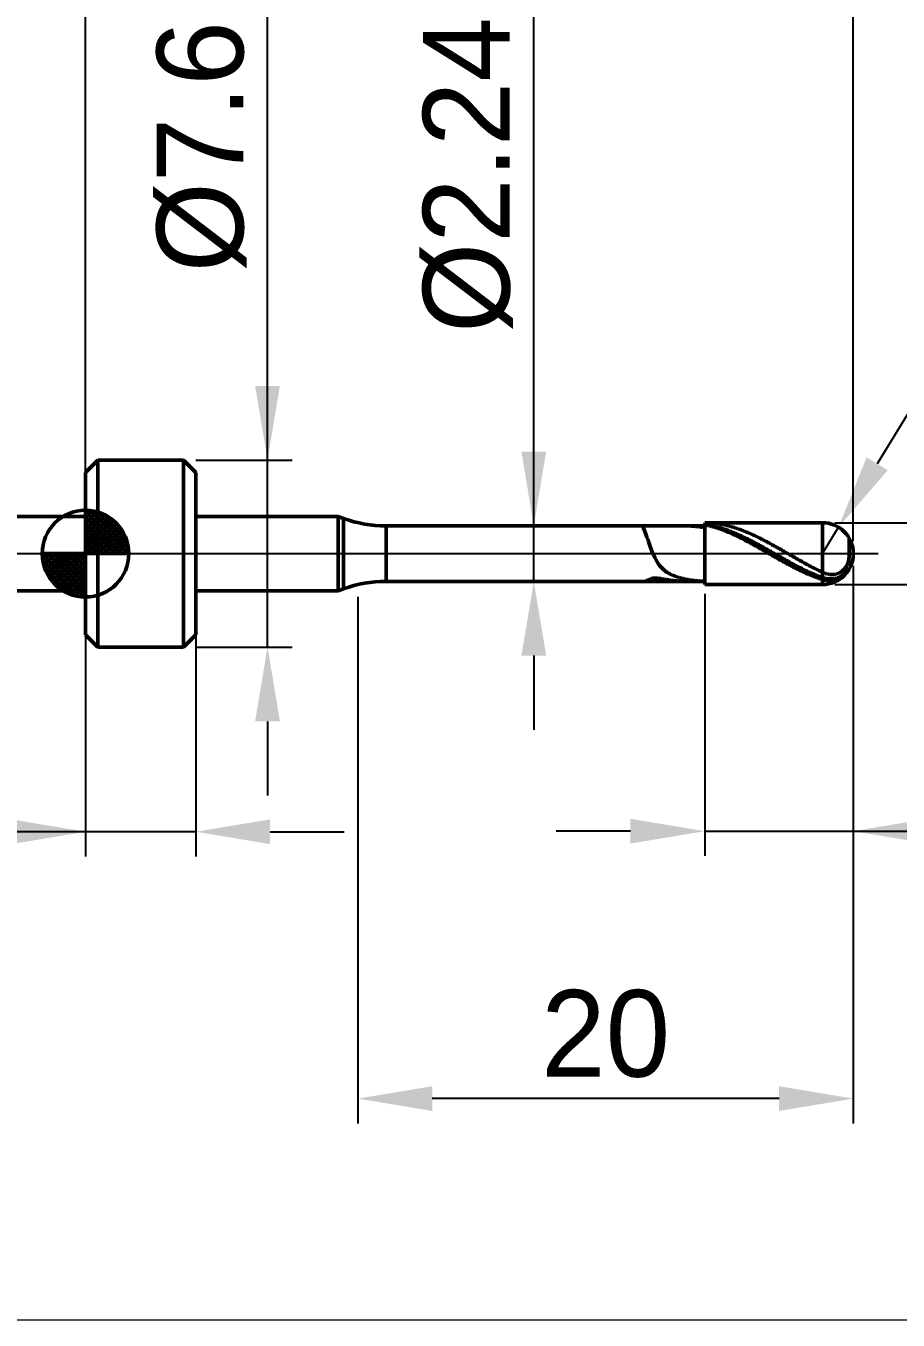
# Model space of a CAD drawing. Header units: millimetres. Extents: x -15.8 to 83.8, y -31 to 48.9.
# Drawn here: x 14.6 to 49.8, y -31 to 21.3 of the extents above; entities that cross this region are included whole.
import ezdxf

# ---------------------------------------------------------------- set-up
doc = ezdxf.new("R2010")
doc.units = ezdxf.units.MM
doc.header["$MEASUREMENT"] = 0
doc.linetypes.add('LONGDASHDASH', pattern=[7, 4, -1, 1, -1])
doc.layers.get('Defpoints').update_dxf_attribs({"linetype": 'CONTINUOUS'})
for name, color, linetype, lineweight in [('1', 4, 'CONTINUOUS', 50), ('2', 7, 'CONTINUOUS', 25), ('4', 2, 'LONGDASHDASH', 25), ('CUT', 1, 'CONTINUOUS', 25), ('INFTOTAL', 9, 'CONTINUOUS', 18), ('NOCUT', 7, 'CONTINUOUS', 25), ('SK1', 4, 'CONTINUOUS', 50), ('SK2', 7, 'CONTINUOUS', 25), ('SK4', 2, 'LONGDASHDASH', 25)]:
    doc.layers.add(name, color=color, linetype=linetype, lineweight=lineweight)
doc.styles.add('Monospac821 BT', font='Monos.ttf', dxfattribs={"height": 3.5})
doc.dimstyles.get("Standard").update_dxf_attribs({"dimtxt": 3.5, "dimasz": 3, "dimexe": 1, "dimexo": 0.5, "dimgap": 0.8, "dimtad": 1, "dimtoh": 1, "dimzin": 1, "dimdsep": 46, "dimtxsty": 'Monospac821 BT', "dimcen": 2.5, "dimadec": 1, "dimazin": 0, "dimtfac": 1, "dimtdec": 4, "dimtix": 1, "dimtmove": 1, "dimatfit": 3, "dimfxl": 1, "dimtolj": 1, "dimtzin": 1, "dimarcsym": 0})

# ---------------------------------------------------------------- blocks, each defined once
blk = doc.blocks.new('*D0')
at = {"layer": 'Defpoints', "color": 0}
for p in [(48, 39.614), (0, 0.5), (48, 0)]:
    blk.add_point(p, dxfattribs=at)
at = {"layer": 'SK2', "color": 0, "lineweight": -2}
for p, q in [((0, 1), (0, 40.614)), ((48, 0.5), (48, 40.614)), ((3, 39.614), (45, 39.614))]:
    blk.add_line(p, q, dxfattribs=at)
at = {"layer": 'SK2', "color": 0}
for points in [[(3, 40.114), (3, 39.114), (0, 39.614)], [(45, 39.114), (45, 40.114), (48, 39.614)]]:
    blk.add_solid(points, dxfattribs=at)
at = {"layer": 'SK2', "color": 0, "linetype": 'ByBlock', "insert": (21.927, 42.225), "char_height": 3.5, "attachment_point": 5}
blk.add_mtext('\\A1;48', dxfattribs=at)
blk = doc.blocks.new('*D1')
at = {"layer": 'Defpoints', "color": 0}
for p in [(0, 30.495), (17, 3.275), (0, 0.5)]:
    blk.add_point(p, dxfattribs=at)
at = {"layer": 'SK2', "color": 0, "lineweight": -2}
for p, q in [((0, 1), (0, 31.495)), ((17, 3.775), (17, 31.495)), ((14, 30.495), (3, 30.495))]:
    blk.add_line(p, q, dxfattribs=at)
at = {"layer": 'SK2', "color": 0}
for points in [[(3, 30.995), (3, 29.995), (0, 30.495)], [(14, 29.995), (14, 30.995), (17, 30.495)]]:
    blk.add_solid(points, dxfattribs=at)
at = {"layer": 'SK2', "color": 0, "linetype": 'ByBlock', "insert": (9.145, 33.055), "char_height": 3.5, "attachment_point": 5}
blk.add_mtext('\\A1;17', dxfattribs=at)
blk = doc.blocks.new('*D3')
at = {"layer": '2', "color": 0, "lineweight": -2}
for p, q in [((79.15, 1.25), (79.15, 20.5155)), ((79.15, 4.25), (79.15, 7.25)), ((47.25, 1.25), (80.15, 1.25)), ((79.15, -1.25), (79.15, 1.25)), ((47.25, -1.25), (80.15, -1.25)), ((79.15, -4.25), (79.15, -7.25))]:
    blk.add_line(p, q, dxfattribs=at)
at = {"layer": '2', "color": 0}
for points in [[(78.65, 4.25), (79.65, 4.25), (79.15, 1.25)], [(79.65, -4.25), (78.65, -4.25), (79.15, -1.25)]]:
    blk.add_solid(points, dxfattribs=at)
at = {"layer": 'Defpoints', "color": 0}
for p in [(46.75, 1.25), (79.15, 1.25), (46.75, -1.25)]:
    blk.add_point(p, dxfattribs=at)
at = {"layer": '2', "color": 0, "linetype": 'ByBlock', "insert": (76.488, 13.88275), "char_height": 3.5, "attachment_point": 5, "rotation": 90}
blk.add_mtext('\\A1;%%c2.5', dxfattribs=at)
blk = doc.blocks.new('*D4')
at = {"layer": '2', "color": 0, "lineweight": -2}
for p, q in [((55.382, 14.15), (48.963, 3.628)), ((70.619, 14.15), (55.382, 14.15)), ((46.75, 0), (47.401, 1.067))]:
    blk.add_line(p, q, dxfattribs=at)
at = {"layer": '2', "color": 0}
blk.add_solid([(48.536, 3.889), (49.39, 3.368), (47.401, 1.067)], dxfattribs=at)
at = {"layer": 'Defpoints', "color": 0}
for p in [(47.401, 1.067), (46.75, 0)]:
    blk.add_point(p, dxfattribs=at)
at = {"layer": '2', "color": 0, "linetype": 'ByBlock', "insert": (63.401, 16.761), "char_height": 3.5, "attachment_point": 5}
blk.add_mtext('\\A1;R1.25', dxfattribs=at)
blk = doc.blocks.new('*D5')
at = {"layer": '2', "color": 0, "lineweight": -2}
for p, q in [((35.1, 1.12), (35.1, 23.455)), ((35.1, 4.12), (35.1, 7.12)), ((41.5, 1.12), (34.1, 1.12)), ((35.1, -1.12), (35.1, 1.12)), ((41.5, -1.12), (34.1, -1.12)), ((35.1, -4.12), (35.1, -7.12))]:
    blk.add_line(p, q, dxfattribs=at)
at = {"layer": '2', "color": 0}
for points in [[(34.6, 4.12), (35.6, 4.12), (35.1, 1.12)], [(35.6, -4.12), (34.6, -4.12), (35.1, -1.12)]]:
    blk.add_solid(points, dxfattribs=at)
at = {"layer": 'Defpoints', "color": 0}
for p in [(35.1, 1.12), (42, 1.12), (42, -1.12)]:
    blk.add_point(p, dxfattribs=at)
at = {"layer": '2', "color": 0, "linetype": 'ByBlock', "insert": (32.438, 15.2875), "char_height": 3.5, "attachment_point": 5, "rotation": 90}
blk.add_mtext('\\A1;%%c2.24', dxfattribs=at)
blk = doc.blocks.new('*D6')
at = {"layer": '2', "color": 0, "lineweight": -2}
for p, q in [((24.35, 3.775), (24.35, 23.0895)), ((24.35, 6.775), (24.35, 9.775)), ((21.45, 3.775), (25.35, 3.775)), ((24.35, -3.775), (24.35, 3.775)), ((21.45, -3.775), (25.35, -3.775)), ((24.35, -6.775), (24.35, -9.775))]:
    blk.add_line(p, q, dxfattribs=at)
at = {"layer": '2', "color": 0}
for points in [[(23.85, 6.775), (24.85, 6.775), (24.35, 3.775)], [(24.85, -6.775), (23.85, -6.775), (24.35, -3.775)]]:
    blk.add_solid(points, dxfattribs=at)
at = {"layer": 'Defpoints', "color": 0}
for p in [(20.95, 3.775), (24.35, 3.775), (20.95, -3.775)]:
    blk.add_point(p, dxfattribs=at)
at = {"layer": '2', "color": 0, "linetype": 'ByBlock', "insert": (21.688, 16.43225), "char_height": 3.5, "attachment_point": 5, "rotation": 90}
blk.add_mtext('\\A1;%%c7.6', dxfattribs=at)
blk = doc.blocks.new('*D7')
at = {"layer": '2', "color": 0, "lineweight": -2}
for p, q in [((48, -0.5), (48, -12.21)), ((42, -1.62), (42, -12.21)), ((39, -11.21), (36, -11.21)), ((42, -11.21), (48, -11.21)), ((48, -11.21), (58.057, -11.21)), ((51, -11.21), (54, -11.21))]:
    blk.add_line(p, q, dxfattribs=at)
at = {"layer": '2', "color": 0}
for points in [[(39, -11.71), (39, -10.71), (42, -11.21)], [(51, -10.71), (51, -11.71), (48, -11.21)]]:
    blk.add_solid(points, dxfattribs=at)
at = {"layer": 'Defpoints', "color": 0}
for p in [(48, 0), (42, -1.12), (48, -11.21)]:
    blk.add_point(p, dxfattribs=at)
at = {"layer": '2', "color": 0, "linetype": 'ByBlock', "insert": (56.0285, -8.59875), "char_height": 3.5, "attachment_point": 5}
blk.add_mtext('\\A1;6', dxfattribs=at)
blk = doc.blocks.new('*D8')
at = {"layer": '2', "color": 0, "lineweight": -2}
for p, q in [((17, -1), (17, 31.495)), ((48, 0.5), (48, 31.495)), ((20, 30.495), (45, 30.495))]:
    blk.add_line(p, q, dxfattribs=at)
at = {"layer": '2', "color": 0}
for points in [[(20, 30.995), (20, 29.995), (17, 30.495)], [(45, 29.995), (45, 30.995), (48, 30.495)]]:
    blk.add_solid(points, dxfattribs=at)
at = {"layer": 'Defpoints', "color": 0}
for p in [(48, 30.495), (48, 0), (17, -1.5)]:
    blk.add_point(p, dxfattribs=at)
at = {"layer": '2', "color": 0, "linetype": 'ByBlock', "insert": (32.489, 33.106), "char_height": 3.5, "attachment_point": 5}
blk.add_mtext('\\A1;31', dxfattribs=at)
blk = doc.blocks.new('*D9')
at = {"layer": '2', "color": 0, "lineweight": -2}
for p, q in [((17, 2.775), (17, -12.233)), ((21.45, 2.775), (21.45, -12.233)), ((17, -11.233), (0.888, -11.233)), ((14, -11.233), (11, -11.233)), ((21.45, -11.233), (17, -11.233)), ((24.45, -11.233), (27.45, -11.233))]:
    blk.add_line(p, q, dxfattribs=at)
at = {"layer": '2', "color": 0}
for points in [[(14, -11.733), (14, -10.733), (17, -11.233)], [(24.45, -10.733), (24.45, -11.733), (21.45, -11.233)]]:
    blk.add_solid(points, dxfattribs=at)
at = {"layer": 'Defpoints', "color": 0}
for p in [(17, 3.275), (21.45, 3.275), (17, -11.233)]:
    blk.add_point(p, dxfattribs=at)
at = {"layer": '2', "color": 0, "linetype": 'ByBlock', "insert": (5.944, -8.633), "char_height": 3.5, "attachment_point": 5}
blk.add_mtext('\\A1;4.5', dxfattribs=at)
blk = doc.blocks.new('*D10')
at = {"layer": '2', "color": 0, "lineweight": -2}
for p, q in [((48, -0.5), (48, -23.011)), ((28, -1.75), (28, -23.011)), ((45, -22.011), (31, -22.011))]:
    blk.add_line(p, q, dxfattribs=at)
at = {"layer": '2', "color": 0}
for points in [[(31, -21.511), (31, -22.511), (28, -22.011)], [(45, -22.511), (45, -21.511), (48, -22.011)]]:
    blk.add_solid(points, dxfattribs=at)
at = {"layer": 'Defpoints', "color": 0}
for p in [(48, 0), (28, -1.25), (28, -22.011)]:
    blk.add_point(p, dxfattribs=at)
at = {"layer": '2', "color": 0, "linetype": 'ByBlock', "insert": (38, -19.4), "char_height": 3.5, "attachment_point": 5}
blk.add_mtext('\\A1;20', dxfattribs=at)

msp = doc.modelspace()

# ---------------------------------------------------------------- linework, layer by layer
at = {"layer": '1'}
for p, q in [((17.5, 3.775), (17, 3.275)), ((20.95, 3.775), (17.5, 3.775)), ((17.5, 3.775), (17.5, -3.775)), ((21.45, 3.275), (20.95, 3.775)), ((20.95, 3.775), (20.95, -3.775)), ((17, 3.275), (17, 1.5)), ((17, 3.275), (17, 1.5)), ((17, -3.275), (17, 3.275)), ((21.45, 1.5), (21.45, 3.275)), ((17, 1.5), (17, -1.5)), ((17, 1.5), (17, -1.5)), ((27.207324, 1.5), (21.45, 1.5)), ((21.45, 1.5), (21.45, -1.5)), ((27.422899, 1.421537), (27.207324, 1.5)), ((27.207324, 1.5), (27.207324, -1.5)), ((27.422899, 1.421537), (27.422899, -1.421537)), ((42, 1.12), (29.133, 1.12)), ((29.133, -1.12), (29.133, 1.12)), ((39.5, 1.073756), (39.528333, 1.105294)), ((39.5, 1.072549), (39.5, 1.073756)), ((39.528333, 1.025325), (39.5, 1.072549)), ((39.528333, 1.105294), (39.556667, 1.118452)), ((39.556667, 1.118452), (39.572357, 1.12)), ((41.256667, 1.119936), (41.233611, 1.12)), ((41.285, 1.119685), (41.256667, 1.119936)), ((41.313333, 1.119241), (41.285, 1.119685)), ((41.341667, 1.118605), (41.313333, 1.119241)), ((41.37, 1.117778), (41.341667, 1.118605)), ((41.398333, 1.11676), (41.37, 1.117778)), ((41.426667, 1.11555), (41.398333, 1.11676)), ((41.455, 1.11415), (41.426667, 1.11555)), ((41.483333, 1.112558), (41.455, 1.11415)), ((41.511667, 1.110776), (41.483333, 1.112558)), ((41.54, 1.108804), (41.511667, 1.110776)), ((41.568333, 1.106642), (41.54, 1.108804)), ((41.596667, 1.10429), (41.568333, 1.106642)), ((41.625, 1.101749), (41.596667, 1.10429)), ((41.653333, 1.09902), (41.625, 1.101749)), ((41.681667, 1.096102), (41.653333, 1.09902)), ((41.71, 1.092997), (41.681667, 1.096102)), ((41.738333, 1.089704), (41.71, 1.092997)), ((41.766667, 1.086225), (41.738333, 1.089704)), ((41.795, 1.08256), (41.766667, 1.086225)), ((41.823333, 1.078709), (41.795, 1.08256)), ((41.851667, 1.074674), (41.823333, 1.078709)), ((41.88, 1.070455), (41.851667, 1.074674)), ((41.908333, 1.066052), (41.88, 1.070455)), ((41.936667, 1.061467), (41.908333, 1.066052)), ((41.965, 1.056699), (41.936667, 1.061467)), ((41.993333, 1.051751), (41.965, 1.056699)), ((42.021667, 1.160683), (41.993333, 1.051751)), ((46.75, 1.25), (42, 1.25)), ((42, 1.25), (42, 1.12)), ((42, -1.25), (42, 1.25)), ((42, 1.12), (42, -1.12)), ((42.021667, 1.24939), (42.010056, 1.25)), ((42.05, 1.248771), (42.021667, 1.24939)), ((42.021667, 1.186225), (42.05, 1.181652)), ((42.05, 1.154511), (42.021667, 1.160683)), ((42.078333, 1.247939), (42.05, 1.248771)), ((42.05, 1.181652), (42.078333, 1.176877)), ((42.078333, 1.148142), (42.05, 1.154511)), ((42.106667, 1.246894), (42.078333, 1.247939)), ((42.078333, 1.176877), (42.106667, 1.171901)), ((42.106667, 1.141576), (42.078333, 1.148142)), ((42.135, 1.245635), (42.106667, 1.246894)), ((42.106667, 1.171901), (42.135, 1.166724)), ((42.135, 1.134814), (42.106667, 1.141576)), ((42.163333, 1.244162), (42.135, 1.245635)), ((42.135, 1.166724), (42.163333, 1.161347)), ((42.163333, 1.127858), (42.135, 1.134814)), ((42.191667, 1.242476), (42.163333, 1.244162)), ((42.163333, 1.161347), (42.191667, 1.155771)), ((42.191667, 1.120709), (42.163333, 1.127858)), ((42.22, 1.240578), (42.191667, 1.242476)), ((42.191667, 1.155771), (42.22, 1.149997)), ((42.22, 1.113369), (42.191667, 1.120709)), ((42.248333, 1.238467), (42.22, 1.240578)), ((42.22, 1.149997), (42.248333, 1.144026)), ((42.248333, 1.105837), (42.22, 1.113369)), ((42.276667, 1.236144), (42.248333, 1.238467)), ((42.248333, 1.144026), (42.276667, 1.13786)), ((42.276667, 1.098116), (42.248333, 1.105837)), ((42.305, 1.233609), (42.276667, 1.236144)), ((42.276667, 1.13786), (42.305, 1.131498)), ((42.305, 1.090207), (42.276667, 1.098116)), ((42.333333, 1.230863), (42.305, 1.233609)), ((42.305, 1.131498), (42.333333, 1.124943)), ((42.333333, 1.082111), (42.305, 1.090207)), ((42.361667, 1.227907), (42.333333, 1.230863)), ((42.333333, 1.124943), (42.361667, 1.118195)), ((42.361667, 1.07383), (42.333333, 1.082111)), ((42.39, 1.22474), (42.361667, 1.227907)), ((42.361667, 1.118195), (42.39, 1.111255)), ((42.39, 1.065365), (42.361667, 1.07383)), ((42.418333, 1.221363), (42.39, 1.22474)), ((42.39, 1.111255), (42.418333, 1.104125)), ((42.418333, 1.056718), (42.39, 1.065365)), ((42.446667, 1.217777), (42.418333, 1.221363)), ((42.418333, 1.104125), (42.446667, 1.096806)), ((42.446667, 1.047889), (42.418333, 1.056718)), ((42.475, 1.213982), (42.446667, 1.217777)), ((42.446667, 1.096806), (42.475, 1.0893)), ((42.475, 1.038881), (42.446667, 1.047889)), ((42.503333, 1.20998), (42.475, 1.213982)), ((42.475, 1.0893), (42.503333, 1.081606)), ((42.531667, 1.20577), (42.503333, 1.20998)), ((42.503333, 1.081606), (42.531667, 1.073728)), ((42.56, 1.201354), (42.531667, 1.20577)), ((42.531667, 1.073728), (42.56, 1.065666)), ((42.588333, 1.196733), (42.56, 1.201354)), ((42.56, 1.065666), (42.588333, 1.057421)), ((42.616667, 1.191906), (42.588333, 1.196733)), ((42.588333, 1.057421), (42.616667, 1.048995)), ((42.645, 1.186875), (42.616667, 1.191906)), ((42.616667, 1.048995), (42.645, 1.040389)), ((42.673333, 1.181641), (42.645, 1.186875)), ((42.701667, 1.176204), (42.673333, 1.181641)), ((42.73, 1.170566), (42.701667, 1.176204)), ((42.758333, 1.164728), (42.73, 1.170566)), ((42.786667, 1.15869), (42.758333, 1.164728)), ((42.815, 1.152453), (42.786667, 1.15869)), ((42.843333, 1.14602), (42.815, 1.152453)), ((42.871667, 1.13939), (42.843333, 1.14602)), ((42.9, 1.132565), (42.871667, 1.13939)), ((42.928333, 1.125546), (42.9, 1.132565)), ((42.956667, 1.118334), (42.928333, 1.125546)), ((42.985, 1.110931), (42.956667, 1.118334)), ((43.013333, 1.103337), (42.985, 1.110931)), ((43.041667, 1.095554), (43.013333, 1.103337)), ((43.07, 1.087584), (43.041667, 1.095554)), ((43.098333, 1.079428), (43.07, 1.087584)), ((43.126667, 1.071087), (43.098333, 1.079428)), ((43.155, 1.062562), (43.126667, 1.071087)), ((43.183333, 1.053855), (43.155, 1.062562)), ((43.211667, 1.044968), (43.183333, 1.053855)), ((46.75, 1.25), (46.75, -1.25)), ((39.556667, 0.966313), (39.528333, 1.025325)), ((39.585, 0.89822), (39.556667, 0.966313)), ((39.613333, 0.823452), (39.585, 0.89822)), ((39.641667, 0.744107), (39.613333, 0.823452)), ((39.67, 0.661977), (39.641667, 0.744107)), ((39.698333, 0.578565), (39.67, 0.661977)), ((39.726667, 0.495108), (39.698333, 0.578565)), ((42.503333, 1.029696), (42.475, 1.038881)), ((42.531667, 1.020333), (42.503333, 1.029696)), ((42.56, 1.010797), (42.531667, 1.020333)), ((42.588333, 1.001087), (42.56, 1.010797)), ((42.616667, 0.991205), (42.588333, 1.001087)), ((42.645, 0.981154), (42.616667, 0.991205)), ((42.645, 1.040389), (42.673333, 1.031605)), ((42.673333, 0.970935), (42.645, 0.981154)), ((42.673333, 1.031605), (42.701667, 1.022645)), ((42.701667, 0.960549), (42.673333, 0.970935)), ((42.701667, 1.022645), (42.73, 1.013509)), ((42.73, 0.949999), (42.701667, 0.960549)), ((42.73, 1.013509), (42.758333, 1.0042)), ((42.758333, 0.939287), (42.73, 0.949999)), ((42.758333, 1.0042), (42.786667, 0.994719)), ((42.786667, 0.928413), (42.758333, 0.939287)), ((42.786667, 0.994719), (42.815, 0.985067)), ((42.815, 0.917381), (42.786667, 0.928413)), ((42.815, 0.985067), (42.843333, 0.975247)), ((42.843333, 0.906191), (42.815, 0.917381)), ((42.843333, 0.975247), (42.871667, 0.96526)), ((42.871667, 0.894846), (42.843333, 0.906191)), ((42.871667, 0.96526), (42.9, 0.955107)), ((42.9, 0.883348), (42.871667, 0.894846)), ((42.9, 0.955107), (42.928333, 0.944791)), ((42.928333, 0.871699), (42.9, 0.883348)), ((42.928333, 0.944791), (42.956667, 0.934313)), ((42.956667, 0.8599), (42.928333, 0.871699)), ((42.956667, 0.934313), (42.985, 0.923675)), ((42.985, 0.847954), (42.956667, 0.8599)), ((42.985, 0.923675), (43.013333, 0.912879)), ((43.013333, 0.835863), (42.985, 0.847954)), ((43.013333, 0.912879), (43.041667, 0.901927)), ((43.041667, 0.823629), (43.013333, 0.835863)), ((43.041667, 0.901927), (43.07, 0.89082)), ((43.07, 0.811254), (43.041667, 0.823629)), ((43.07, 0.89082), (43.098333, 0.87956)), ((43.098333, 0.798739), (43.07, 0.811254)), ((43.098333, 0.87956), (43.126667, 0.86815)), ((43.126667, 0.786088), (43.098333, 0.798739)), ((43.126667, 0.86815), (43.155, 0.856592)), ((43.155, 0.773303), (43.126667, 0.786088)), ((43.155, 0.856592), (43.183333, 0.844886)), ((43.183333, 0.760385), (43.155, 0.773303)), ((43.183333, 0.844886), (43.211667, 0.833036)), ((43.211667, 0.747336), (43.183333, 0.760385)), ((43.24, 1.035902), (43.211667, 1.044968)), ((43.211667, 0.833036), (43.24, 0.821043)), ((43.24, 0.73416), (43.211667, 0.747336)), ((43.268333, 1.026658), (43.24, 1.035902)), ((43.24, 0.821043), (43.268333, 0.80891)), ((43.268333, 0.720858), (43.24, 0.73416)), ((43.296667, 1.017239), (43.268333, 1.026658)), ((43.268333, 0.80891), (43.296667, 0.796638)), ((43.296667, 0.707433), (43.268333, 0.720858)), ((43.325, 1.007645), (43.296667, 1.017239)), ((43.296667, 0.796638), (43.325, 0.784229)), ((43.325, 0.693886), (43.296667, 0.707433)), ((43.353333, 0.997879), (43.325, 1.007645)), ((43.325, 0.784229), (43.353333, 0.771687)), ((43.353333, 0.68022), (43.325, 0.693886)), ((43.381667, 0.987942), (43.353333, 0.997879)), ((43.353333, 0.771687), (43.381667, 0.759012)), ((43.381667, 0.666438), (43.353333, 0.68022)), ((43.41, 0.977836), (43.381667, 0.987942)), ((43.381667, 0.759012), (43.41, 0.746207)), ((43.41, 0.652542), (43.381667, 0.666438)), ((43.438333, 0.967562), (43.41, 0.977836)), ((43.41, 0.746207), (43.438333, 0.733274)), ((43.438333, 0.638535), (43.41, 0.652542)), ((43.466667, 0.957123), (43.438333, 0.967562)), ((43.438333, 0.733274), (43.466667, 0.720216)), ((43.466667, 0.624417), (43.438333, 0.638535)), ((43.495, 0.94652), (43.466667, 0.957123)), ((43.466667, 0.720216), (43.495, 0.707035)), ((43.495, 0.610193), (43.466667, 0.624417)), ((43.523333, 0.935754), (43.495, 0.94652)), ((43.495, 0.707035), (43.523333, 0.693732)), ((43.523333, 0.595865), (43.495, 0.610193)), ((43.551667, 0.924829), (43.523333, 0.935754)), ((43.523333, 0.693732), (43.551667, 0.680311)), ((43.551667, 0.581434), (43.523333, 0.595865)), ((43.58, 0.913745), (43.551667, 0.924829)), ((43.551667, 0.680311), (43.58, 0.666773)), ((43.58, 0.566904), (43.551667, 0.581434)), ((43.608333, 0.902504), (43.58, 0.913745)), ((43.58, 0.666773), (43.608333, 0.65312)), ((43.608333, 0.552276), (43.58, 0.566904)), ((43.636667, 0.891109), (43.608333, 0.902504)), ((43.608333, 0.65312), (43.636667, 0.639356)), ((43.636667, 0.537554), (43.608333, 0.552276)), ((43.665, 0.879561), (43.636667, 0.891109)), ((43.636667, 0.639356), (43.665, 0.625483)), ((43.665, 0.52274), (43.636667, 0.537554)), ((43.693333, 0.867863), (43.665, 0.879561)), ((43.665, 0.625483), (43.693333, 0.611502)), ((43.693333, 0.507837), (43.665, 0.52274)), ((43.721667, 0.856016), (43.693333, 0.867863)), ((43.693333, 0.611502), (43.721667, 0.597417)), ((43.75, 0.844023), (43.721667, 0.856016)), ((43.721667, 0.597417), (43.75, 0.583229)), ((43.778333, 0.831885), (43.75, 0.844023)), ((43.75, 0.583229), (43.778333, 0.568942)), ((43.806667, 0.819604), (43.778333, 0.831885)), ((43.778333, 0.568942), (43.806667, 0.554557)), ((43.835, 0.807183), (43.806667, 0.819604)), ((43.806667, 0.554557), (43.835, 0.540077)), ((43.863333, 0.794624), (43.835, 0.807183)), ((43.835, 0.540077), (43.863333, 0.525505)), ((43.891667, 0.781929), (43.863333, 0.794624)), ((43.863333, 0.525505), (43.891667, 0.510842)), ((43.92, 0.7691), (43.891667, 0.781929)), ((43.948333, 0.756139), (43.92, 0.7691)), ((43.976667, 0.743049), (43.948333, 0.756139)), ((44.005, 0.729831), (43.976667, 0.743049)), ((44.033333, 0.716488), (44.005, 0.729831)), ((44.061667, 0.703023), (44.033333, 0.716488)), ((44.09, 0.689437), (44.061667, 0.703023)), ((44.118333, 0.675734), (44.09, 0.689437)), ((44.146667, 0.661914), (44.118333, 0.675734)), ((44.175, 0.647981), (44.146667, 0.661914)), ((44.203333, 0.633937), (44.175, 0.647981)), ((44.231667, 0.619785), (44.203333, 0.633937)), ((44.26, 0.605527), (44.231667, 0.619785)), ((44.288333, 0.591164), (44.26, 0.605527)), ((44.316667, 0.576701), (44.288333, 0.591164)), ((44.345, 0.562139), (44.316667, 0.576701)), ((44.373333, 0.54748), (44.345, 0.562139)), ((44.401667, 0.532728), (44.373333, 0.54748)), ((44.43, 0.517884), (44.401667, 0.532728)), ((47.813997, 0.656057), (47.83, 0.627056)), ((47.83, -0.133569), (47.83, 0.627056)), ((47.83, 0.627056), (47.83, -0.133569)), ((39.755, 0.412605), (39.726667, 0.495108)), ((39.783333, 0.331842), (39.755, 0.412605)), ((39.811667, 0.253423), (39.783333, 0.331842)), ((39.84, 0.177793), (39.811667, 0.253423)), ((39.868333, 0.105267), (39.84, 0.177793)), ((39.896667, 0.036051), (39.868333, 0.105267)), ((39.925, -0.029742), (39.896667, 0.036051)), ((43.721667, 0.492846), (43.693333, 0.507837)), ((43.75, 0.477772), (43.721667, 0.492846)), ((43.778333, 0.462615), (43.75, 0.477772)), ((43.806667, 0.447379), (43.778333, 0.462615)), ((43.835, 0.432066), (43.806667, 0.447379)), ((43.863333, 0.41668), (43.835, 0.432066)), ((43.891667, 0.401222), (43.863333, 0.41668)), ((43.891667, 0.510842), (43.92, 0.496092)), ((43.92, 0.385695), (43.891667, 0.401222)), ((43.92, 0.496092), (43.948333, 0.481257)), ((43.948333, 0.370103), (43.92, 0.385695)), ((43.948333, 0.481257), (43.976667, 0.46634)), ((43.976667, 0.354447), (43.948333, 0.370103)), ((43.976667, 0.46634), (44.005, 0.451343)), ((44.005, 0.33873), (43.976667, 0.354447)), ((44.005, 0.451343), (44.033333, 0.436269)), ((44.033333, 0.322955), (44.005, 0.33873)), ((44.033333, 0.436269), (44.061667, 0.421119)), ((44.061667, 0.307125), (44.033333, 0.322955)), ((44.061667, 0.421119), (44.09, 0.405898)), ((44.09, 0.291243), (44.061667, 0.307125)), ((44.09, 0.405898), (44.118333, 0.390607)), ((44.118333, 0.27531), (44.09, 0.291243)), ((44.118333, 0.390607), (44.146667, 0.37525)), ((44.146667, 0.25933), (44.118333, 0.27531)), ((44.146667, 0.37525), (44.175, 0.359828)), ((44.175, 0.243306), (44.146667, 0.25933)), ((44.175, 0.359828), (44.203333, 0.344344)), ((44.203333, 0.22724), (44.175, 0.243306)), ((44.203333, 0.344344), (44.231667, 0.328802)), ((44.231667, 0.211136), (44.203333, 0.22724)), ((44.231667, 0.328802), (44.26, 0.313203)), ((44.26, 0.194995), (44.231667, 0.211136)), ((44.26, 0.313203), (44.288333, 0.29755)), ((44.288333, 0.178821), (44.26, 0.194995)), ((44.288333, 0.29755), (44.316667, 0.281847)), ((44.316667, 0.162616), (44.288333, 0.178821)), ((44.316667, 0.281847), (44.345, 0.266095)), ((44.345, 0.146383), (44.316667, 0.162616)), ((44.345, 0.266095), (44.373333, 0.250298)), ((44.373333, 0.130125), (44.345, 0.146383)), ((44.373333, 0.250298), (44.401667, 0.234458)), ((44.401667, 0.113845), (44.373333, 0.130125)), ((44.401667, 0.234458), (44.43, 0.218577)), ((44.43, 0.097546), (44.401667, 0.113845)), ((44.458333, 0.502952), (44.43, 0.517884)), ((44.43, 0.218577), (44.458333, 0.20266)), ((44.458333, 0.08123), (44.43, 0.097546)), ((44.486667, 0.487934), (44.458333, 0.502952)), ((44.458333, 0.20266), (44.486667, 0.186707)), ((44.486667, 0.064899), (44.458333, 0.08123)), ((44.515, 0.472832), (44.486667, 0.487934)), ((44.486667, 0.186707), (44.515, 0.170723)), ((44.515, 0.048558), (44.486667, 0.064899)), ((44.543333, 0.457649), (44.515, 0.472832)), ((44.515, 0.170723), (44.543333, 0.154709)), ((44.543333, 0.032208), (44.515, 0.048558)), ((44.571667, 0.442388), (44.543333, 0.457649)), ((44.543333, 0.154709), (44.571667, 0.138669)), ((44.571667, 0.015853), (44.543333, 0.032208)), ((44.6, 0.427051), (44.571667, 0.442388)), ((44.571667, 0.138669), (44.6, 0.122605)), ((44.6, -0.000504), (44.571667, 0.015853)), ((44.628333, 0.411641), (44.6, 0.427051)), ((44.6, 0.122605), (44.628333, 0.10652)), ((44.656667, 0.39616), (44.628333, 0.411641)), ((44.628333, 0.10652), (44.656667, 0.090417)), ((44.685, 0.380612), (44.656667, 0.39616)), ((44.656667, 0.090417), (44.685, 0.074299)), ((44.713333, 0.364998), (44.685, 0.380612)), ((44.685, 0.074299), (44.713333, 0.058167)), ((44.741667, 0.349322), (44.713333, 0.364998)), ((44.713333, 0.058167), (44.741667, 0.042026)), ((44.77, 0.333586), (44.741667, 0.349322)), ((44.741667, 0.042026), (44.77, 0.025877)), ((44.798333, 0.317793), (44.77, 0.333586)), ((44.77, 0.025877), (44.798333, 0.009725)), ((44.826667, 0.301945), (44.798333, 0.317793)), ((44.798333, 0.009725), (44.826667, -0.00643)), ((44.855, 0.286046), (44.826667, 0.301945)), ((44.883333, 0.270098), (44.855, 0.286046)), ((44.911667, 0.254104), (44.883333, 0.270098)), ((44.94, 0.238066), (44.911667, 0.254104)), ((44.968333, 0.221987), (44.94, 0.238066)), ((44.996667, 0.20587), (44.968333, 0.221987)), ((45.025, 0.189718), (44.996667, 0.20587)), ((45.053333, 0.173533), (45.025, 0.189718)), ((45.081667, 0.157319), (45.053333, 0.173533)), ((45.11, 0.141078), (45.081667, 0.157319)), ((45.138333, 0.124813), (45.11, 0.141078)), ((45.166667, 0.108526), (45.138333, 0.124813)), ((45.195, 0.092221), (45.166667, 0.108526)), ((45.223333, 0.075899), (45.195, 0.092221)), ((45.251667, 0.059565), (45.223333, 0.075899)), ((45.28, 0.043221), (45.251667, 0.059565)), ((45.308333, 0.026869), (45.28, 0.043221)), ((45.336667, 0.010513), (45.308333, 0.026869)), ((45.365, -0.005845), (45.336667, 0.010513)), ((39.953333, -0.092069), (39.925, -0.029742)), ((39.981667, -0.150945), (39.953333, -0.092069)), ((40.01, -0.20643), (39.981667, -0.150945)), ((40.038333, -0.258618), (40.01, -0.20643)), ((40.066667, -0.307628), (40.038333, -0.258618)), ((40.095, -0.353596), (40.066667, -0.307628)), ((40.123333, -0.396669), (40.095, -0.353596)), ((40.151667, -0.437004), (40.123333, -0.396669)), ((40.18, -0.474756), (40.151667, -0.437004)), ((40.208333, -0.510085), (40.18, -0.474756)), ((40.236667, -0.543144), (40.208333, -0.510085)), ((44.628333, -0.016862), (44.6, -0.000504)), ((44.656667, -0.033217), (44.628333, -0.016862)), ((44.685, -0.049566), (44.656667, -0.033217)), ((44.713333, -0.065907), (44.685, -0.049566)), ((44.741667, -0.082236), (44.713333, -0.065907)), ((44.77, -0.098552), (44.741667, -0.082236)), ((44.798333, -0.11485), (44.77, -0.098552)), ((44.826667, -0.131129), (44.798333, -0.11485)), ((44.826667, -0.00643), (44.855, -0.022584)), ((44.855, -0.147385), (44.826667, -0.131129)), ((44.855, -0.022584), (44.883333, -0.038733)), ((44.883333, -0.163616), (44.855, -0.147385)), ((44.883333, -0.038733), (44.911667, -0.054876)), ((44.911667, -0.179819), (44.883333, -0.163616)), ((44.911667, -0.054876), (44.94, -0.07101)), ((44.94, -0.195992), (44.911667, -0.179819)), ((44.94, -0.07101), (44.968333, -0.087131)), ((44.968333, -0.21213), (44.94, -0.195992)), ((44.968333, -0.087131), (44.996667, -0.103238)), ((44.996667, -0.228233), (44.968333, -0.21213)), ((44.996667, -0.103238), (45.025, -0.119327)), ((45.025, -0.244296), (44.996667, -0.228233)), ((45.025, -0.119327), (45.053333, -0.135395)), ((45.053333, -0.260317), (45.025, -0.244296)), ((45.053333, -0.135395), (45.081667, -0.15144)), ((45.081667, -0.276294), (45.053333, -0.260317)), ((45.081667, -0.15144), (45.11, -0.167459)), ((45.11, -0.292224), (45.081667, -0.276294)), ((45.11, -0.167459), (45.138333, -0.18345)), ((45.138333, -0.308103), (45.11, -0.292224)), ((45.138333, -0.18345), (45.166667, -0.199409)), ((45.166667, -0.32393), (45.138333, -0.308103)), ((45.166667, -0.199409), (45.195, -0.215334)), ((45.195, -0.339701), (45.166667, -0.32393)), ((45.195, -0.215334), (45.223333, -0.231222)), ((45.223333, -0.355414), (45.195, -0.339701)), ((45.223333, -0.231222), (45.251667, -0.247071)), ((45.251667, -0.371066), (45.223333, -0.355414)), ((45.251667, -0.247071), (45.28, -0.262877)), ((45.28, -0.386655), (45.251667, -0.371066)), ((45.28, -0.262877), (45.308333, -0.278638)), ((45.308333, -0.402178), (45.28, -0.386655)), ((45.308333, -0.278638), (45.336667, -0.294352)), ((45.336667, -0.417631), (45.308333, -0.402178)), ((45.336667, -0.294352), (45.365, -0.310015)), ((45.365, -0.433013), (45.336667, -0.417631)), ((45.393333, -0.022202), (45.365, -0.005845)), ((45.365, -0.310015), (45.393333, -0.325625)), ((45.393333, -0.448321), (45.365, -0.433013)), ((45.421667, -0.038556), (45.393333, -0.022202)), ((45.393333, -0.325625), (45.421667, -0.341179)), ((45.421667, -0.463552), (45.393333, -0.448321)), ((45.45, -0.054902), (45.421667, -0.038556)), ((45.421667, -0.341179), (45.45, -0.356675)), ((45.45, -0.478704), (45.421667, -0.463552)), ((45.478333, -0.07124), (45.45, -0.054902)), ((45.45, -0.356675), (45.478333, -0.37211)), ((45.478333, -0.493774), (45.45, -0.478704)), ((45.506667, -0.087565), (45.478333, -0.07124)), ((45.478333, -0.37211), (45.506667, -0.387481)), ((45.506667, -0.508759), (45.478333, -0.493774)), ((45.535, -0.103875), (45.506667, -0.087565)), ((45.506667, -0.387481), (45.535, -0.402785)), ((45.535, -0.523657), (45.506667, -0.508759)), ((45.563333, -0.120167), (45.535, -0.103875)), ((45.535, -0.402785), (45.563333, -0.418021)), ((45.591667, -0.136439), (45.563333, -0.120167)), ((45.563333, -0.418021), (45.591667, -0.433185)), ((45.62, -0.152687), (45.591667, -0.136439)), ((45.591667, -0.433185), (45.62, -0.448275)), ((45.648333, -0.168909), (45.62, -0.152687)), ((45.62, -0.448275), (45.648333, -0.463288)), ((45.676667, -0.185103), (45.648333, -0.168909)), ((45.648333, -0.463288), (45.676667, -0.478222)), ((45.705, -0.201264), (45.676667, -0.185103)), ((45.676667, -0.478222), (45.705, -0.493074)), ((45.733333, -0.217391), (45.705, -0.201264)), ((45.705, -0.493074), (45.733333, -0.507841)), ((45.761667, -0.233481), (45.733333, -0.217391)), ((45.733333, -0.507841), (45.761667, -0.522522)), ((45.79, -0.249531), (45.761667, -0.233481)), ((45.761667, -0.522522), (45.79, -0.537113)), ((45.818333, -0.265538), (45.79, -0.249531)), ((45.846667, -0.2815), (45.818333, -0.265538)), ((45.875, -0.297414), (45.846667, -0.2815)), ((45.903333, -0.313276), (45.875, -0.297414)), ((45.931667, -0.329085), (45.903333, -0.313276)), ((45.96, -0.344838), (45.931667, -0.329085)), ((45.988333, -0.360531), (45.96, -0.344838)), ((46.016667, -0.376163), (45.988333, -0.360531)), ((46.045, -0.39173), (46.016667, -0.376163)), ((46.073333, -0.40723), (46.045, -0.39173)), ((46.101667, -0.422661), (46.073333, -0.40723)), ((46.13, -0.438019), (46.101667, -0.422661)), ((46.158333, -0.453302), (46.13, -0.438019)), ((46.186667, -0.468508), (46.158333, -0.453302)), ((46.215, -0.483633), (46.186667, -0.468508)), ((46.243333, -0.498675), (46.215, -0.483633)), ((46.271667, -0.513632), (46.243333, -0.498675)), ((46.3, -0.528501), (46.271667, -0.513632)), ((47.716667, -0.514087), (47.688333, -0.558677)), ((47.745, -0.461204), (47.716667, -0.514087)), ((47.773333, -0.395832), (47.745, -0.461204)), ((47.801667, -0.307544), (47.773333, -0.395832)), ((47.83, -0.133569), (47.801667, -0.307544)), ((39.726667, -1.052901), (39.755, -1.038663)), ((39.755, -1.038663), (39.783333, -1.025964)), ((39.783333, -1.025964), (39.811667, -1.015031)), ((39.811667, -1.015031), (39.84, -1.005945)), ((39.84, -1.005945), (39.868333, -0.998684)), ((39.868333, -0.998684), (39.896667, -0.993164)), ((39.896667, -0.993164), (39.925, -0.98926)), ((39.925, -0.98926), (39.953333, -0.986824)), ((39.953333, -0.986824), (39.981667, -0.985699)), ((39.981667, -0.985699), (40.01, -0.98573)), ((40.01, -0.98573), (40.038333, -0.986762)), ((40.038333, -0.986762), (40.066667, -0.988654)), ((40.066667, -0.988654), (40.095, -0.991271)), ((40.095, -0.991271), (40.123333, -0.994493)), ((40.123333, -0.994493), (40.151667, -0.998212)), ((40.151667, -0.998212), (40.18, -1.002328)), ((40.18, -1.002328), (40.208333, -1.006758)), ((40.208333, -1.006758), (40.236667, -1.011426)), ((40.265, -0.574085), (40.236667, -0.543144)), ((40.236667, -1.011426), (40.265, -1.016266)), ((40.293333, -0.603053), (40.265, -0.574085)), ((40.265, -1.016266), (40.293333, -1.021221)), ((40.321667, -0.630187), (40.293333, -0.603053)), ((40.293333, -1.021221), (40.321667, -1.026243)), ((40.35, -0.655619), (40.321667, -0.630187)), ((40.321667, -1.026243), (40.35, -1.03129)), ((40.378333, -0.679475), (40.35, -0.655619)), ((40.35, -1.03129), (40.378333, -1.036327)), ((40.406667, -0.701872), (40.378333, -0.679475)), ((40.378333, -1.036327), (40.406667, -1.041322)), ((40.435, -0.72292), (40.406667, -0.701872)), ((40.406667, -1.041322), (40.435, -1.046251)), ((40.463333, -0.742722), (40.435, -0.72292)), ((40.491667, -0.761373), (40.463333, -0.742722)), ((40.52, -0.778963), (40.491667, -0.761373)), ((40.548333, -0.795574), (40.52, -0.778963)), ((40.576667, -0.811281), (40.548333, -0.795574)), ((40.605, -0.826156), (40.576667, -0.811281)), ((40.633333, -0.840261), (40.605, -0.826156)), ((40.661667, -0.853657), (40.633333, -0.840261)), ((40.69, -0.866398), (40.661667, -0.853657)), ((40.718333, -0.878532), (40.69, -0.866398)), ((40.746667, -0.890106), (40.718333, -0.878532)), ((40.775, -0.901161), (40.746667, -0.890106)), ((40.803333, -0.911735), (40.775, -0.901161)), ((40.831667, -0.92186), (40.803333, -0.911735)), ((40.86, -0.931569), (40.831667, -0.92186)), ((40.888333, -0.940889), (40.86, -0.931569)), ((40.916667, -0.949846), (40.888333, -0.940889)), ((40.945, -0.958461), (40.916667, -0.949846)), ((40.973333, -0.966756), (40.945, -0.958461)), ((41.001667, -0.974748), (40.973333, -0.966756)), ((41.03, -0.982453), (41.001667, -0.974748)), ((41.058333, -0.989887), (41.03, -0.982453)), ((41.086667, -0.997061), (41.058333, -0.989887)), ((41.115, -1.003987), (41.086667, -0.997061)), ((41.143333, -1.010674), (41.115, -1.003987)), ((41.171667, -1.017132), (41.143333, -1.010674)), ((41.2, -1.023368), (41.171667, -1.017132)), ((41.228333, -1.029388), (41.2, -1.023368)), ((41.256667, -1.035198), (41.228333, -1.029388)), ((41.285, -1.040801), (41.256667, -1.035198)), ((41.313333, -1.046204), (41.285, -1.040801)), ((45.563333, -0.538465), (45.535, -0.523657)), ((45.591667, -0.553181), (45.563333, -0.538465)), ((45.62, -0.567803), (45.591667, -0.553181)), ((45.648333, -0.582327), (45.62, -0.567803)), ((45.676667, -0.596751), (45.648333, -0.582327)), ((45.705, -0.611074), (45.676667, -0.596751)), ((45.733333, -0.625291), (45.705, -0.611074)), ((45.761667, -0.639402), (45.733333, -0.625291)), ((45.79, -0.653403), (45.761667, -0.639402)), ((45.79, -0.537113), (45.818333, -0.551612)), ((45.818333, -0.667292), (45.79, -0.653403)), ((45.818333, -0.551612), (45.846667, -0.566016)), ((45.846667, -0.681067), (45.818333, -0.667292)), ((45.846667, -0.566016), (45.875, -0.580324)), ((45.875, -0.694725), (45.846667, -0.681067)), ((45.875, -0.580324), (45.903333, -0.594532)), ((45.903333, -0.708264), (45.875, -0.694725)), ((45.903333, -0.594532), (45.931667, -0.608638)), ((45.931667, -0.721682), (45.903333, -0.708264)), ((45.931667, -0.608638), (45.96, -0.62264)), ((45.96, -0.734976), (45.931667, -0.721682)), ((45.96, -0.62264), (45.988333, -0.636536)), ((45.988333, -0.748145), (45.96, -0.734976)), ((45.988333, -0.636536), (46.016667, -0.650322)), ((46.016667, -0.761185), (45.988333, -0.748145)), ((46.016667, -0.650322), (46.045, -0.663998)), ((46.045, -0.774095), (46.016667, -0.761185)), ((46.045, -0.663998), (46.073333, -0.677559)), ((46.073333, -0.786873), (46.045, -0.774095)), ((46.073333, -0.677559), (46.101667, -0.691004)), ((46.101667, -0.799515), (46.073333, -0.786873)), ((46.101667, -0.691004), (46.13, -0.704331)), ((46.13, -0.812021), (46.101667, -0.799515)), ((46.13, -0.704331), (46.158333, -0.717538)), ((46.158333, -0.824388), (46.13, -0.812021)), ((46.158333, -0.717538), (46.186667, -0.730621)), ((46.186667, -0.836613), (46.158333, -0.824388)), ((46.186667, -0.730621), (46.215, -0.74358)), ((46.215, -0.848695), (46.186667, -0.836613)), ((46.215, -0.74358), (46.243333, -0.756411)), ((46.243333, -0.860632), (46.215, -0.848695)), ((46.243333, -0.756411), (46.271667, -0.769112)), ((46.271667, -0.872422), (46.243333, -0.860632)), ((46.271667, -0.769112), (46.3, -0.781682)), ((46.3, -0.884062), (46.271667, -0.872422)), ((46.328333, -0.54328), (46.3, -0.528501)), ((46.3, -0.781682), (46.328333, -0.794118)), ((46.328333, -0.89555), (46.3, -0.884062)), ((46.356667, -0.557965), (46.328333, -0.54328)), ((46.328333, -0.794118), (46.356667, -0.806418)), ((46.356667, -0.906886), (46.328333, -0.89555)), ((46.385, -0.572555), (46.356667, -0.557965)), ((46.356667, -0.806418), (46.385, -0.81858)), ((46.385, -0.918066), (46.356667, -0.906886)), ((46.413333, -0.587047), (46.385, -0.572555)), ((46.385, -0.81858), (46.413333, -0.830602)), ((46.413333, -0.929089), (46.385, -0.918066)), ((46.441667, -0.601439), (46.413333, -0.587047)), ((46.413333, -0.830602), (46.441667, -0.842481)), ((46.441667, -0.939952), (46.413333, -0.929089)), ((46.47, -0.615727), (46.441667, -0.601439)), ((46.441667, -0.842481), (46.47, -0.854216)), ((46.47, -0.950655), (46.441667, -0.939952)), ((46.498333, -0.62991), (46.47, -0.615727)), ((46.47, -0.854216), (46.498333, -0.865805)), ((46.498333, -0.961195), (46.47, -0.950655)), ((46.526667, -0.643985), (46.498333, -0.62991)), ((46.498333, -0.865805), (46.526667, -0.877246)), ((46.526667, -0.97157), (46.498333, -0.961195)), ((46.555, -0.65795), (46.526667, -0.643985)), ((46.526667, -0.877246), (46.555, -0.888536)), ((46.555, -0.981779), (46.526667, -0.97157)), ((46.583333, -0.671802), (46.555, -0.65795)), ((46.555, -0.888536), (46.583333, -0.899674)), ((46.583333, -0.99182), (46.555, -0.981779)), ((46.611667, -0.685539), (46.583333, -0.671802)), ((46.583333, -0.899674), (46.611667, -0.910658)), ((46.611667, -1.001691), (46.583333, -0.99182)), ((46.64, -0.699158), (46.611667, -0.685539)), ((46.611667, -0.910658), (46.64, -0.921486)), ((46.64, -1.01139), (46.611667, -1.001691)), ((46.668333, -0.712658), (46.64, -0.699158)), ((46.64, -0.921486), (46.668333, -0.932157)), ((46.668333, -1.020916), (46.64, -1.01139)), ((46.696667, -0.726036), (46.668333, -0.712658)), ((46.668333, -0.932157), (46.696667, -0.942667)), ((46.696667, -1.030267), (46.668333, -1.020916)), ((46.725, -0.73929), (46.696667, -0.726036)), ((46.696667, -0.942667), (46.725, -0.953017)), ((46.725, -1.039442), (46.696667, -1.030267)), ((46.753333, -0.752412), (46.725, -0.73929)), ((46.725, -0.953017), (46.753333, -0.963199)), ((46.753333, -1.048435), (46.725, -1.039442)), ((46.781667, -0.764986), (46.753333, -0.752412)), ((46.753333, -0.963199), (46.781667, -0.97285)), ((46.81, -0.776733), (46.781667, -0.764986)), ((46.781667, -0.97285), (46.81, -0.981729)), ((46.838333, -0.787639), (46.81, -0.776733)), ((46.81, -0.981729), (46.838333, -0.98982)), ((46.866667, -0.797688), (46.838333, -0.787639)), ((46.838333, -0.98982), (46.866667, -0.997112)), ((46.895, -0.806864), (46.866667, -0.797688)), ((46.866667, -0.997112), (46.895, -1.003589)), ((46.923333, -0.815149), (46.895, -0.806864)), ((46.895, -1.003589), (46.923333, -1.009238)), ((46.951667, -0.822525), (46.923333, -0.815149)), ((46.923333, -1.009238), (46.951667, -1.014042)), ((46.98, -0.828972), (46.951667, -0.822525)), ((46.951667, -1.014042), (46.98, -1.017986)), ((47.008333, -0.83447), (46.98, -0.828972)), ((46.98, -1.017986), (47.008333, -1.021055)), ((47.036667, -0.838997), (47.008333, -0.83447)), ((47.008333, -1.021055), (47.036667, -1.02323)), ((47.065, -0.842528), (47.036667, -0.838997)), ((47.036667, -1.02323), (47.065, -1.024495)), ((47.093333, -0.845039), (47.065, -0.842528)), ((47.065, -1.024495), (47.093333, -1.02483)), ((47.121667, -0.846501), (47.093333, -0.845039)), ((47.093333, -1.02483), (47.121667, -1.024214)), ((47.15, -0.846884), (47.121667, -0.846501)), ((47.121667, -1.024214), (47.15, -1.022628)), ((47.178333, -0.846157), (47.15, -0.846884)), ((47.15, -1.022628), (47.178333, -1.020049)), ((47.206667, -0.844281), (47.178333, -0.846157)), ((47.178333, -1.020049), (47.206667, -1.016451)), ((47.235, -0.841218), (47.206667, -0.844281)), ((47.206667, -1.016451), (47.235, -1.01181)), ((47.263333, -0.836923), (47.235, -0.841218)), ((47.235, -1.01181), (47.263333, -1.006097)), ((47.291667, -0.831347), (47.263333, -0.836923)), ((47.263333, -1.006097), (47.291667, -0.999281)), ((47.32, -0.824433), (47.291667, -0.831347)), ((47.291667, -0.999281), (47.32, -0.991329)), ((47.348333, -0.816118), (47.32, -0.824433)), ((47.32, -0.991329), (47.348333, -0.982204)), ((47.348333, -1.041592), (47.32, -1.051916)), ((47.376667, -0.80633), (47.348333, -0.816118)), ((47.348333, -0.982204), (47.376667, -0.971865)), ((47.376667, -1.03007), (47.348333, -1.041592)), ((47.405, -0.794983), (47.376667, -0.80633)), ((47.376667, -0.971865), (47.405, -0.960266)), ((47.405, -1.017307), (47.376667, -1.03007)), ((47.433333, -0.781981), (47.405, -0.794983)), ((47.405, -0.960266), (47.433333, -0.947356)), ((47.433333, -1.003255), (47.405, -1.017307)), ((47.461667, -0.767207), (47.433333, -0.781981)), ((47.433333, -0.947356), (47.461667, -0.933078)), ((47.461667, -0.98786), (47.433333, -1.003255)), ((47.49, -0.750522), (47.461667, -0.767207)), ((47.461667, -0.933078), (47.49, -0.917365)), ((47.49, -0.971062), (47.461667, -0.98786)), ((47.518333, -0.73176), (47.49, -0.750522)), ((47.49, -0.917365), (47.518333, -0.900143)), ((47.518333, -0.952791), (47.49, -0.971062)), ((47.546667, -0.710714), (47.518333, -0.73176)), ((47.518333, -0.900143), (47.546667, -0.881323)), ((47.546667, -0.932965), (47.518333, -0.952791)), ((47.575, -0.687123), (47.546667, -0.710714)), ((47.546667, -0.881323), (47.575, -0.860804)), ((47.575, -0.911492), (47.546667, -0.932965)), ((47.603333, -0.660656), (47.575, -0.687123)), ((47.575, -0.860804), (47.603333, -0.838464)), ((47.603333, -0.888261), (47.575, -0.911492)), ((47.631667, -0.630872), (47.603333, -0.660656)), ((47.603333, -0.838464), (47.631667, -0.814176)), ((47.631667, -0.863152), (47.603333, -0.888261)), ((47.66, -0.597167), (47.631667, -0.630872)), ((47.631667, -0.814176), (47.66, -0.788471)), ((47.66, -0.836441), (47.631667, -0.863152)), ((47.688333, -0.558677), (47.66, -0.597167)), ((47.66, -0.788471), (47.688333, -0.76178)), ((47.688333, -0.808282), (47.66, -0.836441)), ((47.688333, -0.76178), (47.716667, -0.734058)), ((47.716667, -0.778453), (47.688333, -0.808282)), ((47.716667, -0.734058), (47.745, -0.705304)), ((47.745, -0.746646), (47.716667, -0.778453)), ((47.745, -0.705304), (47.773333, -0.675573)), ((47.773333, -0.71233), (47.745, -0.746646)), ((47.773333, -0.675573), (47.801667, -0.645144)), ((47.801667, -0.67437), (47.773333, -0.71233)), ((47.801667, -0.645144), (47.83, -0.615965)), ((47.813997, -0.656057), (47.801667, -0.67437)), ((17, -1.5), (17, -3.275)), ((17, -1.5), (17, -3.275)), ((21.45, -3.275), (21.45, -1.5)), ((21.45, -1.5), (27.207324, -1.5)), ((27.207324, -1.5), (27.422899, -1.421537)), ((29.133, -1.12), (42, -1.12)), ((39.572357, -1.12), (39.585, -1.118995)), ((39.585, -1.118995), (39.613333, -1.111368)), ((39.613333, -1.111368), (39.641667, -1.098886)), ((39.641667, -1.098886), (39.67, -1.083949)), ((39.67, -1.083949), (39.698333, -1.068242)), ((39.698333, -1.068242), (39.726667, -1.052901)), ((40.435, -1.046251), (40.463333, -1.051092)), ((40.463333, -1.051092), (40.491667, -1.055827)), ((40.491667, -1.055827), (40.52, -1.060441)), ((40.52, -1.060441), (40.548333, -1.064921)), ((40.548333, -1.064921), (40.576667, -1.069257)), ((40.576667, -1.069257), (40.605, -1.073441)), ((40.605, -1.073441), (40.633333, -1.077464)), ((40.633333, -1.077464), (40.661667, -1.081323)), ((40.661667, -1.081323), (40.69, -1.085011)), ((40.69, -1.085011), (40.718333, -1.088524)), ((40.718333, -1.088524), (40.746667, -1.09186)), ((40.746667, -1.09186), (40.775, -1.095016)), ((40.775, -1.095016), (40.803333, -1.097989)), ((40.803333, -1.097989), (40.831667, -1.100779)), ((40.831667, -1.100779), (40.86, -1.103382)), ((40.86, -1.103382), (40.888333, -1.105799)), ((40.888333, -1.105799), (40.916667, -1.108028)), ((40.916667, -1.108028), (40.945, -1.110069)), ((40.945, -1.110069), (40.973333, -1.11192)), ((40.973333, -1.11192), (41.001667, -1.113581)), ((41.001667, -1.113581), (41.03, -1.115052)), ((41.03, -1.115052), (41.058333, -1.116332)), ((41.058333, -1.116332), (41.086667, -1.117422)), ((41.086667, -1.117422), (41.115, -1.11832)), ((41.115, -1.11832), (41.143333, -1.119027)), ((41.143333, -1.119027), (41.171667, -1.119542)), ((41.171667, -1.119542), (41.2, -1.119865)), ((41.2, -1.119865), (41.228333, -1.119997)), ((41.228333, -1.119997), (41.233611, -1.12)), ((41.341667, -1.051407), (41.313333, -1.046204)), ((41.37, -1.056415), (41.341667, -1.051407)), ((41.398333, -1.061229), (41.37, -1.056415)), ((41.426667, -1.065851), (41.398333, -1.061229)), ((41.455, -1.070283), (41.426667, -1.065851)), ((41.483333, -1.074525), (41.455, -1.070283)), ((41.511667, -1.078578), (41.483333, -1.074525)), ((41.54, -1.082443), (41.511667, -1.078578)), ((41.568333, -1.086119), (41.54, -1.082443)), ((41.596667, -1.089608), (41.568333, -1.086119)), ((41.625, -1.092908), (41.596667, -1.089608)), ((41.653333, -1.09602), (41.625, -1.092908)), ((41.681667, -1.098944), (41.653333, -1.09602)), ((41.71, -1.101679), (41.681667, -1.098944)), ((41.738333, -1.104225), (41.71, -1.101679)), ((41.766667, -1.106582), (41.738333, -1.104225)), ((41.795, -1.10875), (41.766667, -1.106582)), ((41.823333, -1.110727), (41.795, -1.10875)), ((41.851667, -1.112514), (41.823333, -1.110727)), ((41.88, -1.11411), (41.851667, -1.112514)), ((41.908333, -1.115516), (41.88, -1.11411)), ((41.936667, -1.116731), (41.908333, -1.115516)), ((41.965, -1.117754), (41.936667, -1.116731)), ((41.993333, -1.118586), (41.965, -1.117754)), ((42.010056, -1.25), (41.993333, -1.118586)), ((42, -1.12), (42, -1.25)), ((42, -1.25), (46.75, -1.25)), ((46.781667, -1.056887), (46.753333, -1.048435)), ((46.81, -1.064558), (46.781667, -1.056887)), ((46.838333, -1.071436), (46.81, -1.064558)), ((46.866667, -1.077507), (46.838333, -1.071436)), ((46.895, -1.082757), (46.866667, -1.077507)), ((46.923333, -1.087173), (46.895, -1.082757)), ((46.951667, -1.090741), (46.923333, -1.087173)), ((46.98, -1.093445), (46.951667, -1.090741)), ((47.008333, -1.095269), (46.98, -1.093445)), ((47.036667, -1.096198), (47.008333, -1.095269)), ((47.065, -1.096214), (47.036667, -1.096198)), ((47.093333, -1.095299), (47.065, -1.096214)), ((47.121667, -1.093435), (47.093333, -1.095299)), ((47.15, -1.090601), (47.121667, -1.093435)), ((47.178333, -1.086776), (47.15, -1.090601)), ((47.206667, -1.081937), (47.178333, -1.086776)), ((47.235, -1.076059), (47.206667, -1.081937)), ((47.263333, -1.069116), (47.235, -1.076059)), ((47.291667, -1.061078), (47.263333, -1.069116)), ((47.32, -1.051916), (47.291667, -1.061078)), ((17, -3.275), (17.5, -3.775)), ((20.95, -3.775), (21.45, -3.275)), ((17.5, -3.775), (20.95, -3.775))]:
    msp.add_line(p, q, dxfattribs=at)
for centre, radius, start, end in [((29.133, 6.12), 5, 250, 270), ((46.75, 0), 1.25, 0, 90), ((46.75, 0), 1.25, 270, 0), ((29.133, -6.12), 5, 90, 110)]:
    msp.add_arc(centre, radius, start, end, dxfattribs=at)
at = {"layer": '4'}
msp.add_line((17, 0), (48, 0), dxfattribs=at)
at = {"layer": 'CUT'}
for p, q in [((46.75, 1.25), (42, 1.25)), ((42, 1.25), (42, 0)), ((42, 0), (48, 0))]:
    msp.add_line(p, q, dxfattribs=at)
msp.add_arc((46.75, 0), 1.25, 0, 90, dxfattribs=at)
at = {"layer": 'INFTOTAL'}
msp.add_line((83.85, -30.956387), (-15.85, -30.956387), dxfattribs=at)
at = {"layer": 'NOCUT'}
for p, q in [((17.5, 3.775), (17, 3.275)), ((20.95, 3.775), (17.5, 3.775)), ((21.45, 3.275), (20.95, 3.775)), ((17, 3.275), (17, 0)), ((21.45, 1.5), (21.45, 3.275)), ((27.207324, 1.5), (21.45, 1.5)), ((27.422899, 1.421537), (27.207324, 1.5)), ((42, 1.12), (29.133, 1.12)), ((42, 0), (42, 1.12)), ((17, 0), (42, 0))]:
    msp.add_line(p, q, dxfattribs=at)
msp.add_arc((29.133, 6.12), 5, 250, 270, dxfattribs=at)
at = {"layer": 'SK1'}
for p, q in [((17, 3.275), (17, 1.5)), ((17, 0), (17, 1.75)), ((17, 1.70452), (17.0441, 1.74861)), ((17, 1.45703), (17.271, 1.72802)), ((17, 1.70452), (18.7045, 0)), ((17, 1.20954), (17.4742, 1.6837)), ((17, 0.962054), (17.6588, 1.62082)), ((17.2154, 1.73657), (18.7366, 0.215434)), ((17.5328, 1.66666), (18.6667, 0.532833)), ((17, 1.5), (1, 1.5)), ((17, 0.714566), (17.8271, 1.54167)), ((17, 1.45703), (18.457, 0)), ((17, 0.467079), (17.981, 1.44812)), ((17, 0.219592), (18.1226, 1.34216)), ((17, 1.20954), (18.2095, 0)), ((17.0279, 0), (18.2508, 1.22288)), ((17.2754, 0), (18.367, 1.09157)), ((18.0401, 1.40688), (18.4069, 1.0401)), ((17, 0.962054), (17.9621, 0)), ((17, 0.714566), (17.7146, 0)), ((17.5229, 0), (18.4707, 0.947822)), ((17.7704, 0), (18.5605, 0.790145)), ((18.0178, 0), (18.6364, 0.618517)), ((17, 0), (15.25, 0)), ((15.2514, -0.044098), (15.2955, 0)), ((15.272, -0.270991), (15.543, 0)), ((15.3163, -0.474162), (15.7905, 0)), ((15.3792, -0.658762), (16.0379, 0)), ((15.4583, -0.827105), (16.2854, 0)), ((15.4872, 0), (17, -1.51282)), ((15.5519, -0.981039), (16.5329, 0)), ((15.6578, -1.12257), (16.7804, 0)), ((15.7347, 0), (17, -1.26533)), ((15.9822, 0), (17, -1.01785)), ((16.2296, 0), (17, -0.770358)), ((16.4771, 0), (17, -0.522871)), ((16.7246, 0), (17, -0.275383)), ((16.9721, 0), (17, -0.027896)), ((17, 0.467079), (17.4671, 0)), ((17, 0.219592), (17.2196, 0)), ((17, 0), (18.75, 0)), ((17, -1.75), (17, 0)), ((18.2653, 0), (18.696, 0.430696)), ((18.5128, 0), (18.7356, 0.222827)), ((15.2503, -0.010642), (16.9894, -1.74967)), ((15.2736, -0.281429), (16.7186, -1.72637)), ((15.7771, -1.25077), (17, -0.027896)), ((15.9084, -1.36695), (17, -0.275383)), ((15.3639, -0.619147), (16.3809, -1.63613)), ((16.0522, -1.47069), (17, -0.522871)), ((16.2099, -1.5605), (17, -0.770358)), ((16.3815, -1.63636), (17, -1.01785)), ((17, -1.5), (1, -1.5)), ((16.5693, -1.69603), (17, -1.26533)), ((16.7772, -1.73565), (17, -1.51282))]:
    msp.add_line(p, q, dxfattribs=at)
for start, end in [(90, 180), (0, 90), (180, 270), (270, 0)]:
    msp.add_arc((17, 0), 1.75, start, end, dxfattribs=at)
at = {"layer": 'SK4'}
msp.add_line((-1, 0), (49, 0), dxfattribs=at)

# ---------------------------------------------------------------- dimensions: what is measured, and where the dimension line sits
at = {"layer": '2'}
for base, p1, p2, override, picture, middle in [((48, 30.494701), (17, -1.5), (48, 0), {"dimtoh": 0, "dimzin": 9, "dimtmove": 0}, '*D8', (32.489481, 30.494701)), ((17, -11.2334041581), (21.45, 3.275), (17, 3.275), {"dimtoh": 0, "dimdec": 1, "dimzin": 9, "dimtmove": 0}, '*D9', (5.944, -11.2334041581)), ((28, -22.010862), (48, 0), (28, -1.25006), {"dimtoh": 0, "dimzin": 9, "dimtmove": 0}, '*D10', (38, -22.010862)), ((48, -11.21), (42, -1.12), (48, 0), {"dimtoh": 0, "dimzin": 9, "dimtmove": 0}, '*D7', (56.0285, -11.21))]:
    dim = msp.add_linear_dim(base=base, p1=p1, p2=p2, dimstyle='STANDARD', override=override, dxfattribs=at)
    dim.commit()
    dim.dimension.update_dxf_attribs({"geometry": picture, "text_midpoint": middle, "dimtype": 160})
for base, p1, p2, override, picture, middle in [((24.35, 3.775), (20.95, -3.775), (20.95, 3.775), {"dimtoh": 0, "dimdec": 1, "dimzin": 9, "dimtmove": 0}, '*D6', (24.35, 16.43225)), ((35.1, 1.12), (42, -1.12), (42, 1.12), {"dimtoh": 0, "dimzin": 9, "dimtmove": 0}, '*D5', (35.1, 15.2875)), ((79.15, 1.25), (46.75, -1.25), (46.75, 1.25), {"dimtoh": 0, "dimzin": 9, "dimtmove": 0}, '*D3', (79.15, 13.88275))]:
    dim = msp.add_linear_dim(base=base, p1=p1, p2=p2, angle=270, text='%%c<>', dimstyle='STANDARD', override=override, dxfattribs=at)
    dim.commit()
    dim.dimension.update_dxf_attribs({"geometry": picture, "text_midpoint": middle, "dimtype": 160})
dim = msp.add_radius_dim(center=(46.75, 0), mpoint=(47.400973, 1.067114), text='R1.25', dimstyle='STANDARD', dxfattribs=at)
dim.commit()
dim.dimension.update_dxf_attribs({"geometry": '*D4', "text_midpoint": (55.381947, 14.15), "dimtype": 164})
at = {"layer": 'SK2'}
for base, p1, p2, picture, middle in [((48, 39.614088), (0, 0.5), (48, 0), '*D0', (21.927045, 39.614088)), ((0, 30.494701), (17, 3.275), (0, 0.5), '*D1', (9.144549, 30.494701))]:
    dim = msp.add_linear_dim(base=base, p1=p1, p2=p2, dimstyle='STANDARD', override={"dimtoh": 0, "dimzin": 9, "dimtmove": 0}, dxfattribs=at)
    dim.commit()
    dim.dimension.update_dxf_attribs({"geometry": picture, "text_midpoint": middle, "dimtype": 160})

doc.saveas('drawing.dxf')
